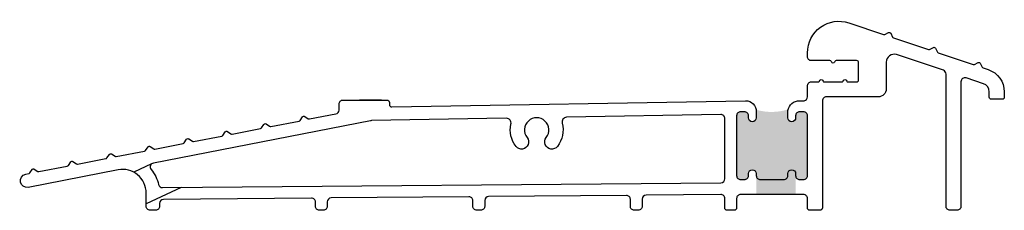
# Model space of a CAD drawing. Header units: inches. Extents: x 6 to 131, y 13 to 38.
import ezdxf

# ---------------------------------------------------------------- set-up
doc = ezdxf.new("R2010")
doc.units = ezdxf.units.IN
doc.header["$MEASUREMENT"] = 0
doc.layers.add('1 - PRODUCT', color=7, linetype='Continuous')
doc.layers.add('DRILLS', color=170, linetype='Continuous')

# ---------------------------------------------------------------- blocks, each defined once
blk = doc.blocks.new('io')
at = {"layer": '1 - PRODUCT', "ltscale": 0.01}
h = blk.add_hatch(color=256, dxfattribs=at)
h.paths.add_polyline_path([(9934.69, 102692.84, 0.414214), (9934.19, 102693.34), (9933.69, 102693.34, 0.414214), (9933.19, 102692.84), (9933.19, 102692.59, -1), (9932.19, 102692.59), (9932.19, 102693.26, -0.066346), (9932.24, 102693.65, -0.146673), (9928.18, 102693.6, -0.049511), (9928.19, 102693.34), (9928.19, 102692.59, -1), (9927.19, 102692.59), (9927.19, 102692.84, 0.414214), (9926.69, 102693.34), (9926.19, 102693.34, 0.414214), (9925.69, 102692.84), (9925.69, 102685.24, 0.414214), (9926.19, 102684.74), (9926.69, 102684.74, 0.414214), (9927.19, 102685.24), (9927.19, 102685.49, -1), (9928.19, 102685.49), (9928.19, 102685.24, 0.414214), (9928.69, 102684.74), (9931.69, 102684.74, 0.414214), (9932.19, 102685.24), (9932.19, 102685.49, -1), (9933.19, 102685.49), (9933.19, 102685.24, 0.414214), (9933.69, 102684.74), (9934.19, 102684.74, 0.414214), (9934.69, 102685.24)])
h.paths.add_polyline_path([(9933.19, 102685.24), (9933.19, 102685.49, 1), (9932.19, 102685.49), (9932.19, 102685.24, -0.414214), (9931.69, 102684.74), (9928.69, 102684.74, -0.414214), (9928.19, 102685.24), (9928.19, 102682.84), (9933.19, 102682.84)])
for points in [[(9925.69, 102682.34), (9925.69, 102681.14, -0.414214), (9925.39, 102680.84), (9924.49, 102680.84, -0.414214), (9924.19, 102681.14), (9924.19, 102682.34, 0.422509), (9923.68, 102682.84), (9914.19, 102682.75, 0.41166), (9913.69, 102682.25), (9913.69, 102681.34, -0.414214), (9913.19, 102680.84), (9912.69, 102680.84, -0.414214), (9912.19, 102681.34), (9912.19, 102682.23, 0.416772), (9911.69, 102682.73), (9894.19, 102682.58, 0.41166), (9893.69, 102682.08), (9893.69, 102681.34, -0.414214), (9893.19, 102680.84), (9892.69, 102680.84, -0.414214), (9892.19, 102681.34), (9892.19, 102682.06, 0.416772), (9891.69, 102682.56), (9874.19, 102682.4, 0.41166), (9873.69, 102681.9), (9873.69, 102681.34, -0.414214), (9873.19, 102680.84), (9872.69, 102680.84, -0.414214), (9872.19, 102681.34), (9872.19, 102681.88, 0.416772), (9871.69, 102682.38), (9852.89, 102682.22, 0.41166), (9852.39, 102681.72), (9852.39, 102681.34, -0.414214), (9851.89, 102680.84), (9851.19, 102680.84, -0.414214), (9850.69, 102681.34), (9850.69, 102683.03, 0.471631), (9847.12, 102685.97), (9835.7, 102683.75, -1), (9835.38, 102685.42), (9835.77, 102685.5, 0.198912), (9835.89, 102685.58), (9836.2, 102686.03, -0.414214), (9836.47, 102686.08), (9836.92, 102685.78, 0.198912), (9837.07, 102685.75), (9840.67, 102686.45, 0.198912), (9840.8, 102686.53), (9841.1, 102686.98, -0.414214), (9841.38, 102687.04), (9841.83, 102686.73, 0.198912), (9841.98, 102686.7), (9845.58, 102687.4, 0.198912), (9845.71, 102687.49), (9846.01, 102687.94, -0.414214), (9846.29, 102687.99), (9846.74, 102687.69, 0.198912), (9846.89, 102687.66), (9850.49, 102688.36, 0.198912), (9850.62, 102688.44), (9850.92, 102688.89, -0.414214), (9851.2, 102688.95), (9851.65, 102688.64, 0.198912), (9851.8, 102688.61), (9855.4, 102689.31, 0.198912), (9855.53, 102689.4), (9855.83, 102689.85, -0.414214), (9856.11, 102689.9), (9856.56, 102689.6, 0.198912), (9856.71, 102689.57), (9860.31, 102690.27, 0.198912), (9860.43, 102690.35), (9860.74, 102690.8, -0.414214), (9861.01, 102690.85), (9861.46, 102690.55, 0.198912), (9861.61, 102690.52), (9865.21, 102691.22, 0.198912), (9865.34, 102691.3), (9865.65, 102691.75, -0.414214), (9865.92, 102691.81), (9866.37, 102691.5, 0.198912), (9866.52, 102691.47), (9870.12, 102692.17, 0.198912), (9870.25, 102692.26), (9870.55, 102692.71, -0.414214), (9870.83, 102692.76), (9871.28, 102692.46, 0.198912), (9871.43, 102692.43), (9874.79, 102693.08, 0.359037), (9875.19, 102693.57), (9875.19, 102694.34, -0.414214), (9875.69, 102694.84), (9881.29, 102694.84, -0.414214), (9881.59, 102694.54), (9881.59, 102694.26, 0.419335), (9881.9, 102693.96), (9926.82, 102694.75, -0.433567), (9928.19, 102693.34), (9928.19, 102692.59, -1), (9927.19, 102692.59), (9927.19, 102692.84, 0.414214), (9926.69, 102693.34), (9926.19, 102693.34, 0.414214), (9925.69, 102692.84), (9925.69, 102685.24, 0.414214), (9926.19, 102684.74), (9926.69, 102684.74, 0.414214), (9927.19, 102685.24), (9927.19, 102685.49, -1), (9928.19, 102685.49), (9928.19, 102685.24, 0.414214), (9928.69, 102684.74), (9931.69, 102684.74, 0.414214), (9932.19, 102685.24), (9932.19, 102685.49, -1), (9933.19, 102685.49), (9933.19, 102685.24, 0.414214), (9933.69, 102684.74), (9934.19, 102684.74, 0.414214), (9934.69, 102685.24), (9934.69, 102692.84, 0.414214), (9934.19, 102693.34), (9933.69, 102693.34, 0.414214), (9933.19, 102692.84), (9933.19, 102692.59, -1), (9932.19, 102692.59), (9932.19, 102693.26, -0.36397), (9933.43, 102694.74), (9934.28, 102694.74, 0.36397), (9934.69, 102695.23), (9934.69, 102696.64, -0.414214), (9935.19, 102697.14), (9936.04, 102697.14, 0.267949), (9936.21, 102697.24), (9936.27, 102697.34, -0.57735), (9936.62, 102697.34), (9936.67, 102697.24, 0.267949), (9936.85, 102697.14), (9939.04, 102697.14, 0.267949), (9939.21, 102697.24), (9939.27, 102697.34, -0.57735), (9939.62, 102697.34), (9939.67, 102697.24, 0.267949), (9939.85, 102697.14), (9940.94, 102697.14, 0.414214), (9941.19, 102697.39), (9941.19, 102699.59, 0.414214), (9940.94, 102699.84), (9938.35, 102699.84, 0.267949), (9938.17, 102699.74), (9938.12, 102699.64, -0.57735), (9937.77, 102699.64), (9937.71, 102699.74, 0.267949), (9937.54, 102699.84), (9935.19, 102699.84, -0.414214), (9934.69, 102700.34), (9934.69, 102700.84, -0.512277), (9939.96, 102704.63), (9944.36, 102703.16, 0.198912), (9944.51, 102703.17), (9944.99, 102703.41, -0.414214), (9945.26, 102703.32), (9945.5, 102702.84, 0.198912), (9945.62, 102702.74), (9950.05, 102701.26, 0.198912), (9950.2, 102701.27), (9950.68, 102701.51, -0.414214), (9950.95, 102701.42), (9951.19, 102700.93, 0.198912), (9951.31, 102700.83), (9955.74, 102699.35, 0.198912), (9955.89, 102699.36), (9956.37, 102699.6, -0.414214), (9956.64, 102699.51), (9956.88, 102699.03, 0.198912), (9957, 102698.93), (9957.64, 102698.71, -0.322509), (9959.69, 102695.87), (9959.69, 102695.19, -0.414214), (9959.44, 102694.94), (9958.04, 102694.94, -0.414214), (9957.79, 102695.19), (9957.79, 102695.87, 0.322509), (9957.04, 102696.91), (9954.85, 102697.64, 0.512277), (9954.19, 102697.17), (9954.19, 102681.34, -0.414214), (9953.69, 102680.84), (9952.79, 102680.84, -0.414214), (9952.29, 102681.34), (9952.29, 102698.14, 0.322509), (9951.95, 102698.61), (9946.01, 102700.6, 0.512277), (9944.69, 102699.65), (9944.69, 102696.24, -0.414214), (9943.69, 102695.24), (9937.09, 102695.24, 0.414214), (9936.59, 102694.74), (9936.59, 102681.14, -0.414214), (9936.29, 102680.84), (9934.99, 102680.84, -0.414214), (9934.69, 102681.14), (9934.69, 102682.34, 0.414214), (9934.19, 102682.84), (9931.69, 102682.84), (9928.69, 102682.84), (9926.19, 102682.84, 0.414214)], [(9879.2, 102692.21), (9851.6, 102686.84, 0.570018), (9851.31, 102686.03, -0.116111), (9852.27, 102684.1, 0.350472), (9852.76, 102683.72), (9923.7, 102684.34, 0.41166), (9924.19, 102684.84), (9924.19, 102692.49, 0.419335), (9923.68, 102692.99), (9904.1, 102692.65, 0.487262), (9903.53, 102691.9, -0.237131), (9902.92, 102688.95, -1), (9901.51, 102690.07, 2.070808), (9899.08, 102690.07, -1), (9897.67, 102688.95, -0.227932), (9897.03, 102691.78, 0.487262), (9896.43, 102692.52), (9879.29, 102692.22, 0.043661)]]:
    blk.add_lwpolyline(points, format="xyb", close=True)
at = {"layer": '1 - PRODUCT'}
blk.add_line((9880.57, 102694.84), (9877.79, 102694.84), dxfattribs=at)
at = {"layer": 'DRILLS', "ltscale": 0.05}
for p, q in [((9851.38, 102686.74), (9849.1, 102685.68)), ((9855.13, 102683.74), (9850.69, 102681.66))]:
    blk.add_line(p, q, dxfattribs=at)

msp = doc.modelspace()

# ---------------------------------------------------------------- block references
at = {"color": 1}
msp.add_blockref('io', (-9828.73, -102667.39), dxfattribs=at)

doc.saveas('drawing.dxf')
